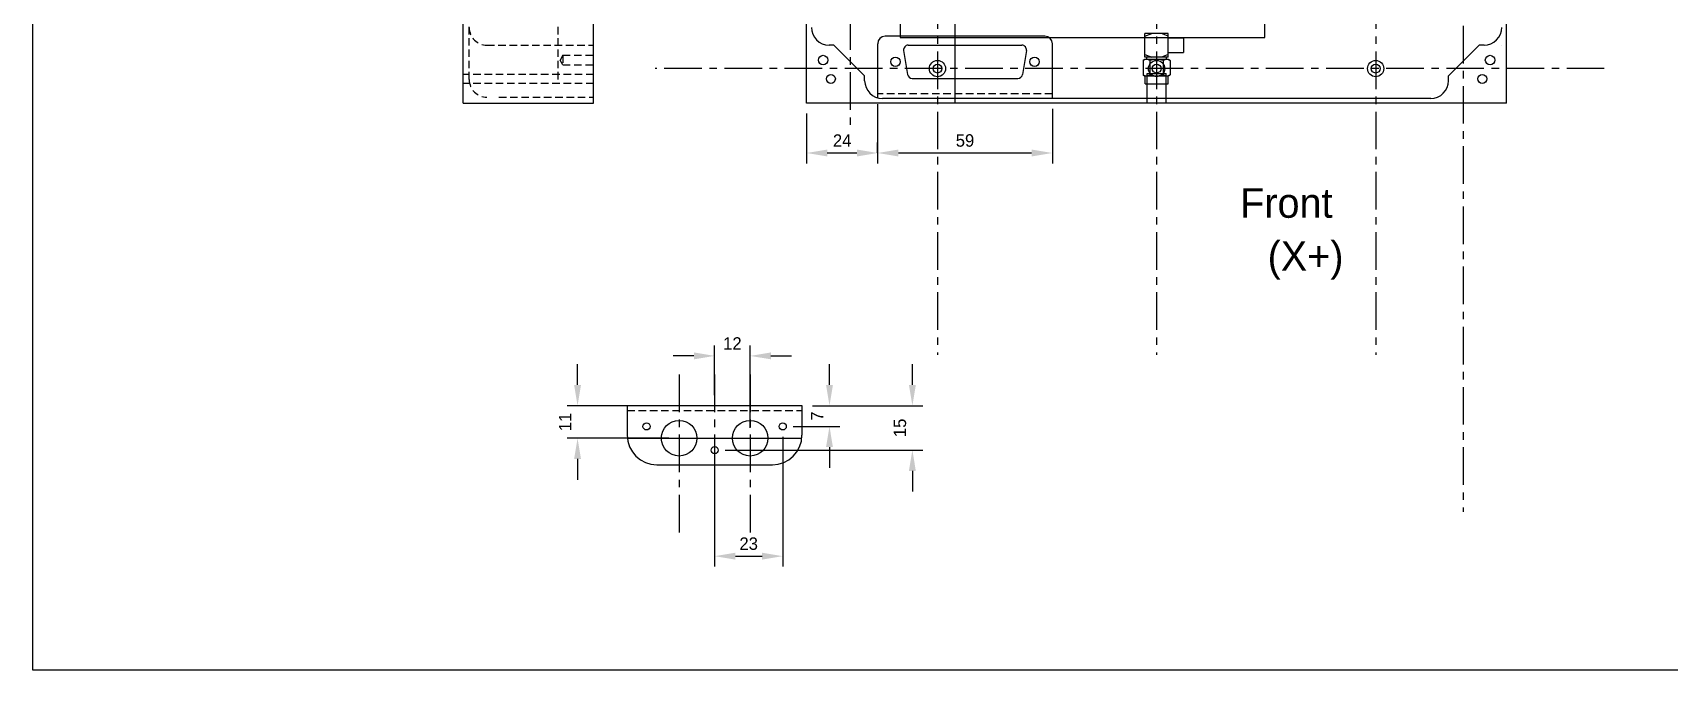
# Model space of a CAD drawing. Header units: millimetres. Extents: x 0 to 840, y 0 to 594.
# Drawn here: x 0 to 553, y 0 to 215 of the extents above; entities that cross this region are included whole.
import ezdxf

# ---------------------------------------------------------------- set-up
doc = ezdxf.new("R2010")
doc.units = ezdxf.units.MM
doc.header["$LTSCALE"] = 0.4
doc.header["$PDMODE"] = 3
doc.linetypes.add('CENTER', pattern=[50.8, 31.75, -6.35, 6.35, -6.35])
doc.linetypes.add('HIDDEN', pattern=[9.525, 6.35, -3.175])
doc.layers.add('AM_5', color=3, linetype='Continuous', lineweight=25)
for name, color, linetype in [('CL', 3, 'CENTER'), ('HID', 2, 'HIDDEN'), ('OUT', 1, 'Continuous'), ('SECT', 4, 'Continuous')]:
    doc.layers.add(name, color=color, linetype=linetype)
doc.dimstyles.new('A3DIM$0', dxfattribs={"dimscale": 1.4, "dimtxt": 3, "dimasz": 5, "dimexe": 2.5, "dimexo": 2.5, "dimgap": 1.5, "dimtad": 1, "dimtoh": 1, "dimdsep": 46, "dimtxsty": 'Standard', "dimcen": 2, "dimazin": 2, "dimtfac": 1, "dimtofl": 0, "dimtmove": 0, "dimatfit": 3, "dimfxl": 0, "dimarcsym": 0})

# ---------------------------------------------------------------- blocks, each defined once
blk = doc.blocks.new('*D22')
at = {"layer": 'AM_5', "color": 0, "lineweight": -2}
for p, q in [((285.38, 191.1), (285.38, 171.1)), ((261.38, 187.9), (261.38, 171.1)), ((268.38, 174.6), (278.38, 174.6))]:
    blk.add_line(p, q, dxfattribs=at)
at = {"layer": 'AM_5', "color": 0}
for points in [[(268.38, 175.77), (268.38, 173.44), (261.38, 174.6)], [(278.38, 175.77), (278.38, 173.44), (285.38, 174.6)]]:
    blk.add_solid(points, dxfattribs=at)
at = {"layer": 'Defpoints', "color": 0}
for p in [(285.38, 194.6), (261.38, 191.4), (285.38, 174.6)]:
    blk.add_point(p, dxfattribs=at)
at = {"layer": 'AM_5', "color": 0, "insert": (273.38, 178.8), "char_height": 4.2, "attachment_point": 5}
blk.add_mtext('24', dxfattribs=at)
blk = doc.blocks.new('*D23')
at = {"layer": 'AM_5', "color": 0, "lineweight": -2}
for p, q in [((344.38, 189.5), (344.38, 171.1)), ((285.38, 174.6), (285.38, 178.1)), ((292.38, 174.6), (337.38, 174.6))]:
    blk.add_line(p, q, dxfattribs=at)
at = {"layer": 'AM_5', "color": 0}
for points in [[(292.38, 175.77), (292.38, 173.44), (285.38, 174.6)], [(337.38, 175.77), (337.38, 173.44), (344.38, 174.6)]]:
    blk.add_solid(points, dxfattribs=at)
at = {"layer": 'Defpoints', "color": 0}
for p in [(344.38, 193), (344.38, 174.6), (285.38, 171.1)]:
    blk.add_point(p, dxfattribs=at)
at = {"layer": 'AM_5', "color": 0, "insert": (314.88, 178.8), "char_height": 4.2, "attachment_point": 5}
blk.add_mtext('59', dxfattribs=at)
blk = doc.blocks.new('*D27')
at = {"layer": 'AM_5', "color": 0, "lineweight": -2}
for p, q in [((269.11, 96.31), (269.11, 103.31)), ((263.32, 89.31), (272.61, 89.31)), ((256.82, 82.31), (272.61, 82.31)), ((269.11, 75.31), (269.11, 68.31))]:
    blk.add_line(p, q, dxfattribs=at)
at = {"layer": 'AM_5', "color": 0}
for points in [[(267.94, 96.31), (270.27, 96.31), (269.11, 89.31)], [(267.94, 75.31), (270.27, 75.31), (269.11, 82.31)]]:
    blk.add_solid(points, dxfattribs=at)
at = {"layer": 'Defpoints', "color": 0}
for p in [(259.82, 89.31), (253.32, 82.31), (269.11, 82.31)]:
    blk.add_point(p, dxfattribs=at)
at = {"layer": 'AM_5', "color": 0, "insert": (264.91, 85.81), "char_height": 4.2, "attachment_point": 5, "rotation": 90}
blk.add_mtext('7', dxfattribs=at)
blk = doc.blocks.new('*D28')
at = {"layer": 'AM_5', "color": 0, "lineweight": -2}
for p, q in [((297.11, 96.31), (297.11, 103.31)), ((263.32, 89.31), (300.61, 89.31)), ((233.82, 74.31), (300.61, 74.31)), ((297.11, 67.31), (297.11, 60.31))]:
    blk.add_line(p, q, dxfattribs=at)
at = {"layer": 'AM_5', "color": 0}
for points in [[(295.94, 96.31), (298.27, 96.31), (297.11, 89.31)], [(295.94, 67.31), (298.27, 67.31), (297.11, 74.31)]]:
    blk.add_solid(points, dxfattribs=at)
at = {"layer": 'Defpoints', "color": 0}
for p in [(259.82, 89.31), (230.32, 74.31), (297.11, 74.31)]:
    blk.add_point(p, dxfattribs=at)
at = {"layer": 'AM_5', "color": 0, "insert": (292.91, 81.81), "char_height": 4.2, "attachment_point": 5, "rotation": 90}
blk.add_mtext('15', dxfattribs=at)
blk = doc.blocks.new('*D29')
at = {"layer": 'AM_5', "color": 0, "lineweight": -2}
for p, q in [((253.32, 78.81), (253.32, 35.01)), ((230.32, 70.81), (230.32, 35.01)), ((237.32, 38.51), (246.32, 38.51))]:
    blk.add_line(p, q, dxfattribs=at)
at = {"layer": 'AM_5', "color": 0}
for points in [[(237.32, 39.68), (237.32, 37.35), (230.32, 38.51)], [(246.32, 39.68), (246.32, 37.35), (253.32, 38.51)]]:
    blk.add_solid(points, dxfattribs=at)
at = {"layer": 'Defpoints', "color": 0}
for p in [(253.32, 82.31), (230.32, 74.31), (253.32, 38.51)]:
    blk.add_point(p, dxfattribs=at)
at = {"layer": 'AM_5', "color": 0, "insert": (241.82, 42.71), "char_height": 4.2, "attachment_point": 5}
blk.add_mtext('23', dxfattribs=at)
blk = doc.blocks.new('*D30')
at = {"layer": 'AM_5', "color": 0, "lineweight": -2}
for p, q in [((223.32, 106.11), (216.32, 106.11)), ((230.32, 92.81), (230.32, 109.61)), ((242.32, 81.81), (242.32, 109.61)), ((249.32, 106.11), (256.32, 106.11))]:
    blk.add_line(p, q, dxfattribs=at)
at = {"layer": 'AM_5', "color": 0}
for points in [[(223.32, 107.28), (223.32, 104.95), (230.32, 106.11)], [(249.32, 107.28), (249.32, 104.95), (242.32, 106.11)]]:
    blk.add_solid(points, dxfattribs=at)
at = {"layer": 'Defpoints', "color": 0}
for p in [(242.32, 106.11), (230.32, 89.31), (242.32, 78.31)]:
    blk.add_point(p, dxfattribs=at)
at = {"layer": 'AM_5', "color": 0, "insert": (236.32, 110.31), "char_height": 4.2, "attachment_point": 5}
blk.add_mtext('12', dxfattribs=at)
blk = doc.blocks.new('*D31')
at = {"layer": 'AM_5', "color": 0, "lineweight": -2}
for p, q in [((184.02, 96.31), (184.02, 103.31)), ((214.82, 89.31), (180.52, 89.31)), ((214.82, 78.31), (180.52, 78.31)), ((184.02, 71.31), (184.02, 64.31))]:
    blk.add_line(p, q, dxfattribs=at)
at = {"layer": 'AM_5', "color": 0}
for points in [[(182.85, 96.31), (185.18, 96.31), (184.02, 89.31)], [(182.85, 71.31), (185.18, 71.31), (184.02, 78.31)]]:
    blk.add_solid(points, dxfattribs=at)
at = {"layer": 'Defpoints', "color": 0}
for p in [(218.32, 89.31), (184.02, 78.31), (218.32, 78.31)]:
    blk.add_point(p, dxfattribs=at)
at = {"layer": 'AM_5', "color": 0, "insert": (179.82, 83.81), "char_height": 4.2, "attachment_point": 5, "rotation": 90}
blk.add_mtext('11', dxfattribs=at)

msp = doc.modelspace()

# ---------------------------------------------------------------- linework, layer by layer
for p, q in [((145.426, 191.402), (145.426, 427.802)), ((145.426, 191.402), (145.426, 427.802)), ((189.426, 191.402), (189.426, 427.802)), ((261.384, 191.402), (261.384, 427.802)), ((311.584, 191.402), (311.584, 427.802)), ((497.784, 191.402), (497.784, 427.802)), ((270.584, 211.002), (268.984, 211.002)), ((270.584, 211.002), (280.984, 200.602)), ((285.384, 193.219), (285.384, 211.502)), ((341.884, 214.002), (287.884, 214.002)), ((295.73, 211.002), (334.038, 211.002)), ((344.384, 193.002), (344.384, 211.502)), ((488.584, 211.002), (478.184, 200.602)), ((490.184, 211.002), (488.584, 211.002)), ((496.209, 210.977), (496.209, 210.977)), ((294.15, 209.147), (295.443, 201.147)), ((335.618, 209.147), (334.325, 201.147)), ((280.984, 199.002), (280.984, 200.602)), ((297.023, 199.802), (332.745, 199.802)), ((376.384, 191.402), (376.384, 201.402)), ((376.384, 201.402), (382.784, 201.402)), ((382.784, 191.402), (382.784, 201.402)), ((478.184, 199.002), (478.184, 200.602)), ((376.384, 198.002), (382.784, 198.002)), ((145.426, 191.402), (189.426, 191.402)), ((497.784, 191.402), (261.384, 191.402)), ((472.184, 193.002), (286.984, 193.002)), ((200.815, 89.315), (259.815, 89.315)), ((200.815, 89.315), (200.815, 79.315)), ((259.815, 89.315), (259.815, 79.315)), ((200.815, 78.315), (259.815, 78.315)), ((210.815, 69.315), (249.815, 69.315))]:
    msp.add_line(p, q)
at = {"color": 7, "linetype": 'Continuous'}
for p, q in [((375.631, 206.946), (375.631, 214.977)), ((383.536, 214.977), (375.631, 214.977)), ((375.631, 214.032), (377.947, 214.977)), ((383.536, 214.032), (381.221, 214.977)), ((383.536, 206.946), (383.536, 214.977)), ((383.536, 213.419), (388.667, 213.419)), ((388.667, 213.419), (388.667, 208.504)), ((375.631, 206.211), (375.02, 205.858)), ((375.02, 205.858), (375.02, 200.964)), ((375.631, 207.891), (377.947, 206.946)), ((383.536, 206.946), (375.631, 206.946)), ((383.536, 206.211), (375.631, 206.211)), ((376.265, 206.211), (376.265, 206.946)), ((377.302, 205.858), (377.302, 200.964)), ((383.536, 207.891), (381.221, 206.946)), ((381.866, 205.858), (381.866, 200.964)), ((382.903, 206.211), (382.903, 206.946)), ((383.536, 208.504), (388.667, 208.504)), ((383.536, 206.211), (384.148, 205.858)), ((384.148, 205.858), (384.148, 200.964)), ((375.02, 200.964), (375.631, 200.536)), ((383.536, 200.536), (375.631, 200.536)), ((375.707, 198.002), (375.707, 200.536)), ((383.46, 198.002), (383.46, 200.536)), ((384.148, 200.964), (383.536, 200.536)), ((375.707, 198.002), (383.46, 198.002))]:
    msp.add_line(p, q, dxfattribs=at)
msp.add_lwpolyline([(0, 0), (0, 594), (840, 594), (840, 0), (0, 0)], close=True)
for centre, radius in [((266.954, 205.977), 1.6), ((291.384, 205.402), 1.6), ((305.584, 203.102), 2.75), ((305.584, 203.102), 1.5), ((338.384, 205.402), 1.6), ((379.584, 203.102), 2.75), ((379.584, 203.102), 1.5), ((453.584, 203.102), 2.75), ((453.584, 203.102), 1.5), ((492.214, 205.977), 1.6), ((269.584, 199.602), 1.5), ((489.584, 199.602), 1.5), ((207.315, 82.315), 1.2), ((218.315, 78.315), 6.003), ((242.315, 78.315), 6.003), ((253.315, 82.315), 1.2), ((230.315, 74.315), 1.2)]:
    msp.add_circle(centre, radius)
for centre, radius, start, end in [((268.984, 217.002), 6, 180, 270), ((490.184, 217.002), 6, 270, 0), ((287.884, 211.502), 2.5, 90, 180), ((295.73, 209.402), 1.6, 90, 189.18092), ((334.038, 209.402), 1.6, 350.81908, 90), ((341.884, 211.502), 2.5, 360, 90), ((286.984, 199.002), 6, 180, 270), ((297.023, 201.402), 1.6, 189.18092, 270), ((332.745, 201.402), 1.6, 270, 350.81908), ((472.184, 199.002), 6, 270, 0), ((210.815, 79.315), 10, 180, 270), ((249.815, 79.315), 10, 270, 0)]:
    msp.add_arc(centre, radius, start, end)
for points, start_tangent, end_tangent in [([(375.718, 206.155), (375.713, 206.153), (375.487, 206.082), (375.258, 205.984), (375.02, 205.858)], (-0.9696101, -0.2446554), (-0.8660254, -0.5)), ([(376.088, 206.209), (375.937, 206.196), (375.718, 206.155)], (-0.9990804, -0.0428766), (-0.9696101, -0.2446554)), ([(376.161, 206.211), (376.088, 206.209)], (-1, 0), (-0.9990804, -0.0428766)), ([(377.302, 205.858), (377.064, 205.984), (376.834, 206.082), (376.609, 206.153), (376.385, 206.196), (376.161, 206.211)], (-0.8660254, 0.5), (-1, 0)), ([(379.584, 206.211), (379.136, 206.196), (378.688, 206.153), (378.237, 206.082), (377.778, 205.984), (377.302, 205.858)], (-1, 0), (-0.9607689, -0.2773501)), ([(381.866, 205.858), (381.39, 205.984), (380.931, 206.082), (380.48, 206.153), (380.032, 206.196), (379.584, 206.211)], (-0.9607689, 0.2773501), (-1, 0)), ([(383.007, 206.211), (382.783, 206.196), (382.559, 206.153), (382.333, 206.082), (382.104, 205.984), (381.866, 205.858)], (-1, 0), (-0.8660254, -0.5)), ([(383.08, 206.209), (383.007, 206.211)], (-0.9990804, 0.0428766), (-1, 0)), ([(383.449, 206.155), (383.231, 206.196), (383.08, 206.209)], (-0.9696099, 0.2446562), (-0.9990804, 0.0428766)), ([(384.148, 205.858), (383.91, 205.984), (383.68, 206.082), (383.455, 206.153), (383.449, 206.155)], (-0.8660254, 0.5), (-0.9696099, 0.2446562)), ([(376.161, 200.536), (375.939, 200.553), (375.716, 200.605), (375.491, 200.69), (375.261, 200.809), (375.02, 200.964)], (-1, 0), (-0.8191621, 0.5735621)), ([(377.302, 200.964), (377.061, 200.809), (376.831, 200.69), (376.606, 200.605), (376.383, 200.553), (376.161, 200.536)], (-0.8191621, -0.5735621), (-1, 0)), ([(379.584, 200.536), (379.14, 200.553), (378.694, 200.605), (378.245, 200.69), (377.784, 200.809), (377.302, 200.964)], (-1, 0), (-0.9438316, 0.3304267)), ([(381.866, 200.964), (381.384, 200.809), (380.923, 200.69), (380.473, 200.605), (380.028, 200.553), (379.584, 200.536)], (-0.9438316, -0.3304267), (-1, 0)), ([(383.007, 200.536), (382.785, 200.553), (382.562, 200.605), (382.337, 200.69), (382.107, 200.809), (381.866, 200.964)], (-1, 0), (-0.8191621, 0.5735621)), ([(384.148, 200.964), (383.907, 200.809), (383.676, 200.69), (383.451, 200.605), (383.229, 200.553), (383.007, 200.536)], (-0.8191621, -0.5735621), (-1, 0))]:
    msp.add_spline(points, degree=3, dxfattribs=dict(at, start_tangent=start_tangent, end_tangent=end_tangent))
at = {"layer": 'CL'}
for p, q in [((276.084, 466.014), (276.084, 183.842)), ((483.084, 461.371), (483.084, 53.43)), ((305.584, 452.711), (305.584, 106.507)), ((379.584, 452.711), (379.584, 106.507)), ((453.584, 452.711), (453.584, 106.507)), ((530.811, 203.102), (210.216, 203.102)), ((218.315, 99.852), (218.315, 44.924)), ((230.315, 99.852), (230.315, 44.924)), ((242.315, 99.852), (242.315, 44.924))]:
    msp.add_line(p, q, dxfattribs=at)
at = {"layer": 'HID'}
for p, q in [((147.426, 199.402), (147.426, 419.802)), ((177.426, 199.402), (177.426, 419.802)), ((153.426, 210.977), (189.426, 210.977)), ((179.026, 207.577), (178.102, 205.977)), ((179.026, 204.377), (178.102, 205.977)), ((179.026, 207.577), (179.026, 204.377)), ((179.026, 207.577), (189.026, 207.577)), ((189.426, 201.102), (145.426, 201.102)), ((179.026, 204.377), (189.026, 204.377)), ((189.426, 198.102), (145.426, 198.102)), ((344.384, 194.602), (285.384, 194.602)), ((157.426, 193.402), (189.426, 193.402)), ((200.815, 87.715), (259.815, 87.715))]:
    msp.add_line(p, q, dxfattribs=at)
for centre in [(153.426, 216.977), (153.426, 199.402)]:
    msp.add_arc(centre, 6, 180, 270, dxfattribs=at)
at = {"layer": 'SECT'}
for p, q in [((292.984, 261.862), (292.984, 213.602)), ((416.174, 213.602), (416.174, 261.862)), ((292.984, 213.602), (416.174, 213.602))]:
    msp.add_line(p, q, dxfattribs=at)

# ---------------------------------------------------------------- texts
at = {"layer": 'OUT'}
for s, p in [('Front ', (407.812, 152.727)), ('(X+)', (417.089, 134.833))]:
    msp.add_text(s, height=10, dxfattribs=at).set_placement(p)

# ---------------------------------------------------------------- dimensions: what is measured, and where the dimension line sits
at = {"layer": 'AM_5'}
for base, p1, p2, angle, picture, middle in [((285.384, 174.602), (261.384, 191.402), (285.384, 194.602), 0, '*D22', (273.384, 178.802)), ((344.384, 174.602), (285.384, 171.102), (344.384, 193.002), 0, '*D23', (314.884, 178.802)), ((184.015, 78.315), (218.315, 89.315), (218.315, 78.315), 90, '*D31', (179.815, 83.815)), ((297.108, 74.315), (259.815, 89.315), (230.315, 74.315), 90, '*D28', (292.908, 81.815)), ((269.108, 82.315), (259.815, 89.315), (253.315, 82.315), 90, '*D27', (264.908, 85.815)), ((253.315, 38.515), (230.315, 74.315), (253.315, 82.315), 0, '*D29', (241.815, 42.715))]:
    dim = msp.add_linear_dim(base=base, p1=p1, p2=p2, angle=angle, dimstyle='A3DIM$0', override={"dimscale": 1.4}, dxfattribs=at)
    dim.commit()
    dim.dimension.update_dxf_attribs({"geometry": picture, "text_midpoint": middle})
dim = msp.add_linear_dim(base=(242.315, 106.115), p1=(230.315, 89.315), p2=(242.315, 78.315), dimstyle='A3DIM$0', override={"dimscale": 1.4}, dxfattribs=at)
dim.commit()
dim.dimension.update_dxf_attribs({"geometry": '*D30', "text_midpoint": (236.315, 110.315)})

doc.saveas('drawing.dxf')
